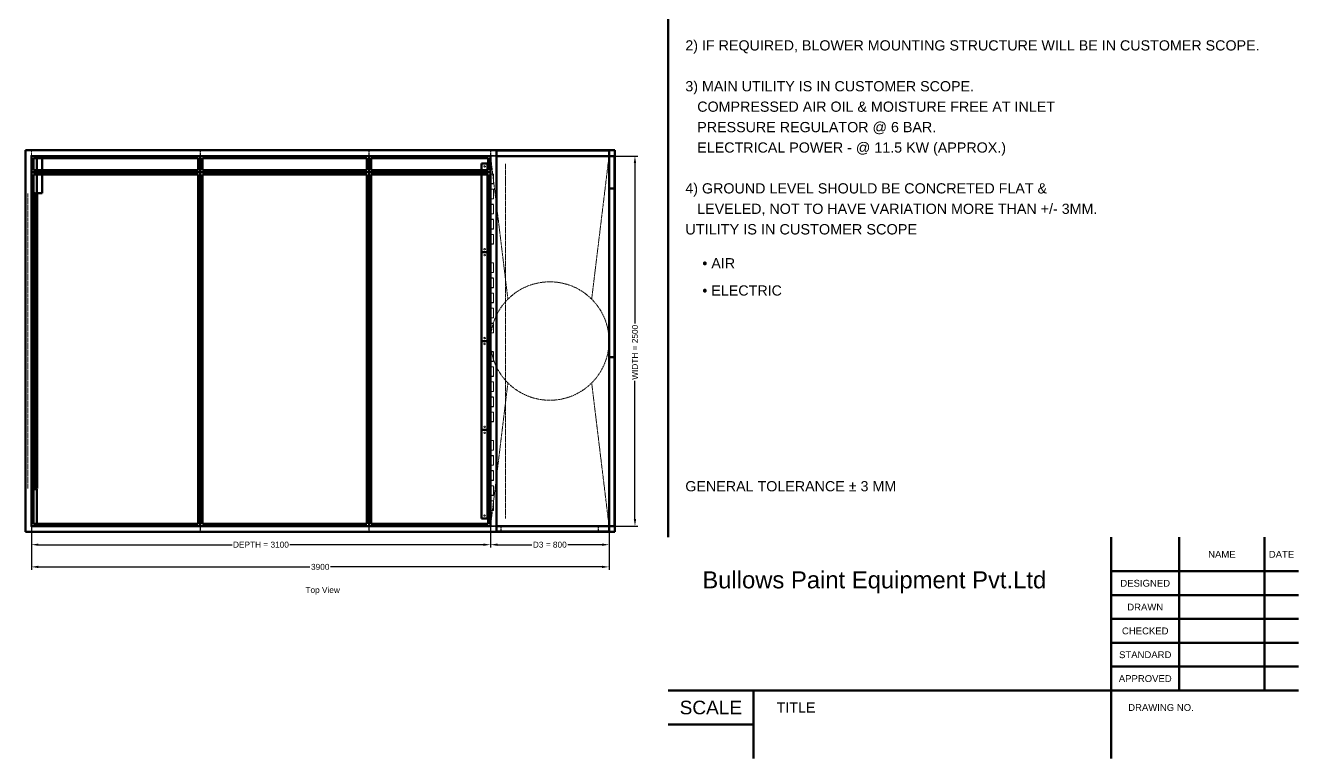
# Model space of a CAD drawing. Header units: millimetres. Extents: x 909 to 14018, y 345 to 10005.
# Drawn here: x 5424 to 14018, y 345 to 5298 of the extents above; entities that cross this region are included whole.
import ezdxf
from ezdxf.enums import TextEntityAlignment as Align

# ---------------------------------------------------------------- set-up
doc = ezdxf.new("R2010")
doc.units = ezdxf.units.MM
doc.linetypes.add('Hidden', pattern=[15, 5, -3, 5, -2])
for name, color, linetype, lineweight in [('Default', 7, 'Continuous', 50), ('Edges', 7, 'Hidden', 15), ('HiddenEdges', 2, 'Hidden', 15), ('HiddenSilhouettes', 2, 'Hidden', 15), ('HiddenWires', 7, 'Hidden', 15), ('Silhouettes', 7, 'Continuous', 50), ('Wires', 7, 'Hidden', 15)]:
    doc.layers.add(name, color=color, linetype=linetype, lineweight=lineweight)
doc.layers.add('Dimension', color=7, linetype='Continuous', lineweight=50, true_color=0x6495ed)
doc.styles.add('Default', font='arial.ttf')
doc.dimstyles.get("Standard").update_dxf_attribs({"dimtxt": 0.18, "dimasz": 0.18, "dimexe": 0.18, "dimexo": 0.0625, "dimgap": 0.09, "dimtad": 0, "dimtih": 1, "dimtoh": 1, "dimdec": 4, "dimzin": 0, "dimdsep": 46, "dimtxsty": 'Standard', "dimcen": 0.09, "dimadec": 0, "dimazin": 0, "dimtfac": 1, "dimtdec": 4, "dimtofl": 0, "dimtmove": 0, "dimatfit": 3, "dimfxl": 1, "dimtolj": 1, "dimtzin": 0, "dimarcsym": 0})

# ---------------------------------------------------------------- blocks, each defined once
blk = doc.blocks.new('Top')
at = {"layer": 'Edges'}
for points in [[(1832.8, 282.8), (1950, 1250)], [(1190, 919.8), (1267.2, 282.8)], [(1832.8, -282.8), (1950, -1250)]]:
    blk.add_lwpolyline(points, dxfattribs=at)
blk.add_polyline3d([(1190, -919.8, 0), (1267.2, -282.8, 0)], dxfattribs=at)
for start, end in [(45, 135), (135, 154.29836), (315.00001, 45), (205.70164, 224.99999), (224.99999, 315.00001)]:
    blk.add_arc((1550, 0), 400, start, end, dxfattribs=at)
at = {"layer": 'HiddenEdges'}
for points in [[(-1953, -1253, 0), (-1953, 1253, 0)], [(-1953, 1253, 0), (1153, 1253, 0)], [(-1950, 1253, 0), (1953, 1253, 0)], [(-1948.8, 1250, 0), (-1948.8, 1286.8, 0)], [(-1948.8, 1286.8, 0), (-811.2, 1286.8, 0)], [(-1948.8, 1248.8, 0), (-811.2, 1248.8, 0)], [(-1948.8, 1141.2, 0), (-1948.8, 1248.8, 0)], [(-1935, 1286.8, 0), (-1935, 1288, 0)], [(-1913.2, 1213.2, 0), (-1912, 1213.2, 0)], [(-1912, 1001.2, 0), (-1912, 1248.8, 0)], [(-825, 1286.8, 0), (-825, 1288, 0)], [(-811.2, 1250, 0), (-811.2, 1286.8, 0)], [(-811.2, 1141.2, 0), (-811.2, 1248.8, 0)], [(-808.8, 1250, 0), (-808.8, 1286.8, 0)], [(-808.8, 1286.8, 0), (328.8, 1286.8, 0)], [(-808.8, 1141.2, 0), (-808.8, 1248.8, 0)], [(-808.8, 1248.8, 0), (328.8, 1248.8, 0)], [(-795, 1286.8, 0), (-795, 1288, 0)], [(315, 1286.8, 0), (315, 1288, 0)], [(328.8, 1250, 0), (328.8, 1286.8, 0)], [(328.8, 1141.2, 0), (328.8, 1248.8, 0)], [(331.2, 1250, 0), (331.2, 1286.8, 0)], [(331.2, 1286.8, 0), (1148.8, 1286.8, 0)], [(331.2, 1141.2, 0), (331.2, 1248.8, 0)], [(331.2, 1248.8, 0), (1148.8, 1248.8, 0)], [(345, 1286.8, 0), (345, 1288, 0)], [(1135, 1286.8, 0), (1135, 1288, 0)], [(1148.8, 1250, 0), (1148.8, 1286.8, 0)], [(1148.8, 1141.2, 0), (1148.8, 1248.8, 0)], [(1150, 1250, 0), (1190, 919.8, 0)], [(1151.2, 1286.8, 0), (1948.8, 1286.8, 0)], [(1151.2, 1250, 0), (1151.2, 1286.8, 0)], [(1153, -1253, 0), (1153, 1253, 0)], [(1165, 1286.8, 0), (1165, 1288, 0)], [(1935, 1286.8, 0), (1935, 1288, 0)], [(1948.8, 1250, 0), (1948.8, 1286.8, 0)], [(1950, -1250, 0), (1950, 1250, 0)], [(1950, 1213.2, 0), (1951.2, 1213.2, 0)], [(1951.2, 1031.2, 0), (1951.2, 1248.8, 0)], [(1951.2, 1248.8, 0), (1986.8, 1248.8, 0)], [(1953, -1253, 0), (1953, 1253, 0)], [(-1948.8, 1141.2, 0), (-811.2, 1141.2, 0)], [(-1948.8, 1138.8, 0), (-811.2, 1138.8, 0)], [(-1948.8, -1248.8, 0), (-1948.8, 1138.8, 0)], [(-811.2, -1248.8, 0), (-811.2, 1138.8, 0)], [(-808.8, 1141.2, 0), (328.8, 1141.2, 0)], [(-808.8, -1248.8, 0), (-808.8, 1138.8, 0)], [(-808.8, 1138.8, 0), (328.8, 1138.8, 0)], [(328.8, -1248.8, 0), (328.8, 1138.8, 0)], [(331.2, 1141.2, 0), (1148.8, 1141.2, 0)], [(331.2, -1248.8, 0), (331.2, 1138.8, 0)], [(331.2, 1138.8, 0), (1148.8, 1138.8, 0)], [(1148.8, -1248.8, 0), (1148.8, 1138.8, 0)], [(-1913.2, 1036.8, 0), (-1912, 1036.8, 0)], [(1950, 1066.8, 0), (1951.2, 1066.8, 0)], [(-1950, 975, 0), (-1947, 975, 0)], [(-1950, 957, 0), (-1910, 957, 0)], [(-1947, -997, 0), (-1947, 997, 0)], [(-1947, 997, 0), (-1925, 997, 0)], [(-1913.2, 1020.7, 0), (-1912, 1020.7, 0)], [(-1913.2, 1020, 0), (-1912, 1020, 0)], [(-1913.2, 1019, 0), (-1912, 1019, 0)], [(-1913.2, 1018, 0), (-1912, 1018, 0)], [(-1913.2, 1017.3, 0), (-1912, 1017.3, 0)], [(-1912, 1001.2, 0), (-1876.4, 1001.2, 0)], [(1950, 993.2, 0), (1951.2, 993.2, 0)], [(1951.2, 1031.2, 0), (1986.8, 1031.2, 0)], [(1951.2, -108.8, 0), (1951.2, 1028.8, 0)], [(1951.2, 1028.8, 0), (1986.8, 1028.8, 0)], [(-1950, 538.5, 0), (-1910, 538.5, 0)], [(-1950, 458.5, 0), (-1910, 458.5, 0)], [(-1950, 40, 0), (-1910, 40, 0)], [(-1950, -40, 0), (-1910, -40, 0)], [(1950, -73.2, 0), (1951.2, -73.2, 0)], [(1950, -146.8, 0), (1951.2, -146.8, 0)], [(1951.2, -108.8, 0), (1986.8, -108.8, 0)], [(1951.2, -1248.8, 0), (1951.2, -111.2, 0)], [(1951.2, -111.2, 0), (1986.8, -111.2, 0)], [(-1950, -458.5, 0), (-1910, -458.5, 0)], [(-1950, -538.5, 0), (-1910, -538.5, 0)], [(1150, -1250, 0), (1190, -919.8, 0)], [(-1950, -957, 0), (-1910, -957, 0)], [(-1950, -975, 0), (-1947, -975, 0)], [(-1948.8, -1001.2, 0), (-1913.2, -1001.2, 0)], [(-1947, -997, 0), (-1925, -997, 0)], [(-1950, -1036.8, 0), (-1948.8, -1036.8, 0)], [(-1953, -1253, 0), (1153, -1253, 0)], [(-1950, -1213.2, 0), (-1948.8, -1213.2, 0)], [(-1950, -1229.3, 0), (-1948.8, -1229.3, 0)], [(-1950, -1230, 0), (-1948.8, -1230, 0)], [(-1950, -1231, 0), (-1948.8, -1231, 0)], [(-1950, -1232, 0), (-1948.8, -1232, 0)], [(-1950, -1232.7, 0), (-1948.8, -1232.7, 0)], [(-1950, -1253, 0), (1953, -1253, 0)], [(-1948.8, -1248.8, 0), (-811.2, -1248.8, 0)], [(-1948.8, -1286.8, 0), (-1948.8, -1250, 0)], [(-1948.8, -1286.8, 0), (-811.2, -1286.8, 0)], [(-1935, -1288, 0), (-1935, -1286.8, 0)], [(-825, -1288, 0), (-825, -1286.8, 0)], [(-811.2, -1286.8, 0), (-811.2, -1250, 0)], [(-808.8, -1248.8, 0), (328.8, -1248.8, 0)], [(-808.8, -1286.8, 0), (-808.8, -1250, 0)], [(-808.8, -1286.8, 0), (328.8, -1286.8, 0)], [(-795, -1288, 0), (-795, -1286.8, 0)], [(315, -1288, 0), (315, -1286.8, 0)], [(328.8, -1286.8, 0), (328.8, -1250, 0)], [(331.2, -1248.8, 0), (1148.8, -1248.8, 0)], [(331.2, -1286.8, 0), (331.2, -1250, 0)], [(331.2, -1286.8, 0), (1148.8, -1286.8, 0)], [(345, -1288, 0), (345, -1286.8, 0)], [(1135, -1288, 0), (1135, -1286.8, 0)], [(1148.8, -1286.8, 0), (1148.8, -1250, 0)], [(1151.2, -1286.8, 0), (1151.2, -1250, 0)], [(1151.2, -1286.8, 0), (1948.8, -1286.8, 0)], [(1165, -1288, 0), (1165, -1286.8, 0)], [(1222, -1251.6, 0), (1878, -1251.6, 0)], [(1222, -1286.4, 0), (1878, -1286.4, 0)], [(1260, -1250, 0), (1260, -1248.8, 0)], [(1840, -1250, 0), (1840, -1248.8, 0)], [(1935, -1288, 0), (1935, -1286.8, 0)], [(1948.8, -1286.8, 0), (1948.8, -1250, 0)], [(1950, -1213.2, 0), (1951.2, -1213.2, 0)], [(1951.2, -1248.8, 0), (1986.8, -1248.8, 0)]]:
    blk.add_polyline3d(points, dxfattribs=at)
blk.add_arc((1550, 0), 400, 154.29836, 205.70164, dxfattribs=at)
at = {"layer": 'HiddenSilhouettes'}
for points in [[(-1950, 1250, 0), (-1950, 1290, 0)], [(-1950, 1288, 0), (-810, 1288, 0)], [(-1950, 1250, 0), (-1950, 1288, 0)], [(-1950, 1251.2, 0), (-810, 1251.2, 0)], [(-1913.2, 1235, 0), (-1913.2, 1250, 0)], [(-1876.4, 1235, 0), (-1876.4, 1250, 0)], [(-810, 1288, 0), (330, 1288, 0)], [(-810, 1250, 0), (-810, 1288, 0)], [(-810, 1251.2, 0), (330, 1251.2, 0)], [(330, 1250, 0), (330, 1288, 0)], [(330, 1288, 0), (1150, 1288, 0)], [(330, 1251.2, 0), (1150, 1251.2, 0)], [(1119.4, 1250, 0), (1243.8, 1250, 0)], [(1150, 1250, 0), (1150, 1288, 0)], [(1150, 1288, 0), (1190, 1288, 0)], [(1150, 1251.2, 0), (1950, 1251.2, 0)], [(1150, 1250, 0), (1190, 1250, 0)], [(1150, 1128.8, 0), (1150, 1209.4, 0)], [(-1913.2, 1125, 0), (-1913.2, 1155, 0)], [(-1876.4, 1125, 0), (-1876.4, 1155, 0)], [(1090, 1125, 0), (1090, 1155, 0)], [(1130, 1125, 0), (1130, 1155, 0)], [(1130, 1125, 0), (1130, 1155, 0)], [(1131.2, 1125, 0), (1131.2, 1155, 0)], [(1135, 1187.5, 0), (1150, 1187.5, 0)], [(1135, 1186.3, 0), (1150, 1186.3, 0)], [(1135, 1122.7, 0), (1150, 1122.7, 0)], [(1135, 1121.5, 0), (1150, 1121.5, 0)], [(1150, 1128.5, 0), (1170, 1128.5, 0)], [(1150, 1127.3, 0), (1168.8, 1127.3, 0)], [(1168.8, 1063.7, 0), (1168.8, 1127.3, 0)], [(1170, 1062.5, 0), (1170, 1128.5, 0)], [(1135, 1085.5, 0), (1150, 1085.5, 0)], [(1135, 1084.3, 0), (1150, 1084.3, 0)], [(1150, 1063.7, 0), (1168.8, 1063.7, 0)], [(1150, 1062.5, 0), (1170, 1062.5, 0)], [(-1975, 498.5, 0), (-1975, 997, 0)], [(-1975, 997, 0), (-1973.8, 997, 0)], [(-1973.8, 498.5, 0), (-1973.8, 997, 0)], [(-1950, 1000, 0), (-1935, 1000, 0)], [(-1950, 997, 0), (-1925, 997, 0)], [(-1913.2, 1021, 0), (-1912, 1021, 0)], [(-1913.2, 1017, 0), (-1912, 1017, 0)], [(1135, 1020.7, 0), (1150, 1020.7, 0)], [(1135, 1019.5, 0), (1150, 1019.5, 0)], [(1135, 983.5, 0), (1150, 983.5, 0)], [(1135, 982.3, 0), (1150, 982.3, 0)], [(1150, 1026.5, 0), (1170, 1026.5, 0)], [(1150, 1025.3, 0), (1168.8, 1025.3, 0)], [(1150, 961.7, 0), (1168.8, 961.7, 0)], [(1150, 960.5, 0), (1170, 960.5, 0)], [(1168.8, 961.7, 0), (1168.8, 1025.3, 0)], [(1170, 960.5, 0), (1170, 1026.5, 0)], [(1135, 918.7, 0), (1150, 918.7, 0)], [(1135, 917.5, 0), (1150, 917.5, 0)], [(1135, 881.5, 0), (1150, 881.5, 0)], [(1135, 880.3, 0), (1150, 880.3, 0)], [(1150, 924.5, 0), (1170, 924.5, 0)], [(1150, 923.3, 0), (1168.8, 923.3, 0)], [(1150, 859.7, 0), (1168.8, 859.7, 0)], [(1168.8, 859.7, 0), (1168.8, 923.3, 0)], [(1170, 858.5, 0), (1170, 924.5, 0)], [(1135, 816.7, 0), (1150, 816.7, 0)], [(1135, 815.5, 0), (1150, 815.5, 0)], [(1135, 779.5, 0), (1150, 779.5, 0)], [(1135, 778.3, 0), (1150, 778.3, 0)], [(1150, 858.5, 0), (1170, 858.5, 0)], [(1150, 822.5, 0), (1170, 822.5, 0)], [(1150, 821.3, 0), (1168.8, 821.3, 0)], [(1168.8, 757.7, 0), (1168.8, 821.3, 0)], [(1170, 756.5, 0), (1170, 822.5, 0)], [(1135, 714.7, 0), (1150, 714.7, 0)], [(1135, 713.5, 0), (1150, 713.5, 0)], [(1150, 757.7, 0), (1168.8, 757.7, 0)], [(1150, 756.5, 0), (1170, 756.5, 0)], [(1150, 720.5, 0), (1170, 720.5, 0)], [(1150, 719.3, 0), (1168.8, 719.3, 0)], [(1168.8, 655.7, 0), (1168.8, 719.3, 0)], [(1170, 654.5, 0), (1170, 720.5, 0)], [(1135, 677.5, 0), (1150, 677.5, 0)], [(1135, 676.3, 0), (1150, 676.3, 0)], [(1135, 612.7, 0), (1150, 612.7, 0)], [(1135, 611.5, 0), (1150, 611.5, 0)], [(1150, 655.7, 0), (1168.8, 655.7, 0)], [(1150, 654.5, 0), (1170, 654.5, 0)], [(1135, 587.5, 0), (1150, 587.5, 0)], [(1135, 586.3, 0), (1150, 586.3, 0)], [(1135, 522.7, 0), (1150, 522.7, 0)], [(1135, 521.5, 0), (1150, 521.5, 0)], [(1150, 528.5, 0), (1170, 528.5, 0)], [(1150, 527.3, 0), (1168.8, 527.3, 0)], [(1168.8, 463.7, 0), (1168.8, 527.3, 0)], [(1170, 462.5, 0), (1170, 528.5, 0)], [(-1975, 0, 0), (-1975, 498.5, 0)], [(-1975, 498.5, 0), (-1973.8, 498.5, 0)], [(-1973.8, 0, 0), (-1973.8, 498.5, 0)], [(-1950, 498.5, 0), (-1925, 498.5, 0)], [(1135, 485.5, 0), (1150, 485.5, 0)], [(1135, 484.3, 0), (1150, 484.3, 0)], [(1150, 463.7, 0), (1168.8, 463.7, 0)], [(1150, 462.5, 0), (1170, 462.5, 0)], [(1135, 420.7, 0), (1150, 420.7, 0)], [(1135, 419.5, 0), (1150, 419.5, 0)], [(1135, 383.5, 0), (1150, 383.5, 0)], [(1135, 382.3, 0), (1150, 382.3, 0)], [(1150, 426.5, 0), (1170, 426.5, 0)], [(1150, 425.3, 0), (1168.8, 425.3, 0)], [(1150, 361.7, 0), (1168.8, 361.7, 0)], [(1150, 360.5, 0), (1170, 360.5, 0)], [(1168.8, 361.7, 0), (1168.8, 425.3, 0)], [(1170, 360.5, 0), (1170, 426.5, 0)], [(1135, 318.7, 0), (1150, 318.7, 0)], [(1135, 317.5, 0), (1150, 317.5, 0)], [(1135, 281.5, 0), (1150, 281.5, 0)], [(1135, 280.3, 0), (1150, 280.3, 0)], [(1150, 324.5, 0), (1170, 324.5, 0)], [(1150, 323.3, 0), (1168.8, 323.3, 0)], [(1150, 259.7, 0), (1168.8, 259.7, 0)], [(1150, 258.5, 0), (1170, 258.5, 0)], [(1168.8, 259.7, 0), (1168.8, 323.3, 0)], [(1170, 258.5, 0), (1170, 324.5, 0)], [(1135, 216.7, 0), (1150, 216.7, 0)], [(1135, 215.5, 0), (1150, 215.5, 0)], [(1135, 179.5, 0), (1150, 179.5, 0)], [(1135, 178.3, 0), (1150, 178.3, 0)], [(1150, 222.5, 0), (1170, 222.5, 0)], [(1150, 221.3, 0), (1168.8, 221.3, 0)], [(1168.8, 157.7, 0), (1168.8, 221.3, 0)], [(1170, 156.5, 0), (1170, 222.5, 0)], [(1135, 114.7, 0), (1150, 114.7, 0)], [(1135, 113.5, 0), (1150, 113.5, 0)], [(1150, 157.7, 0), (1168.8, 157.7, 0)], [(1150, 156.5, 0), (1170, 156.5, 0)], [(1150, 120.5, 0), (1170, 120.5, 0)], [(1150, 119.3, 0), (1168.8, 119.3, 0)], [(1168.8, 55.7, 0), (1168.8, 119.3, 0)], [(1170, 54.5, 0), (1170, 120.5, 0)], [(-1975, -498.5, 0), (-1975, 0, 0)], [(-1975, 0, 0), (-1973.8, 0, 0)], [(-1973.8, -498.5, 0), (-1973.8, 0, 0)], [(-1950, 0, 0), (-1925, 0, 0)], [(1135, 77.5, 0), (1150, 77.5, 0)], [(1135, 76.3, 0), (1150, 76.3, 0)], [(1135, 12.7, 0), (1150, 12.7, 0)], [(1135, 11.5, 0), (1150, 11.5, 0)], [(1150, 55.7, 0), (1168.8, 55.7, 0)], [(1150, 54.5, 0), (1170, 54.5, 0)], [(1135, -12.5, 0), (1150, -12.5, 0)], [(1135, -13.7, 0), (1150, -13.7, 0)], [(1135, -77.3, 0), (1150, -77.3, 0)], [(1135, -78.5, 0), (1150, -78.5, 0)], [(1150, -71.5, 0), (1170, -71.5, 0)], [(1150, -72.7, 0), (1168.8, -72.7, 0)], [(1168.8, -136.3, 0), (1168.8, -72.7, 0)], [(1170, -137.5, 0), (1170, -71.5, 0)], [(1135, -114.5, 0), (1150, -114.5, 0)], [(1135, -115.7, 0), (1150, -115.7, 0)], [(1150, -136.3, 0), (1168.8, -136.3, 0)], [(1150, -137.5, 0), (1170, -137.5, 0)], [(1135, -179.3, 0), (1150, -179.3, 0)], [(1135, -180.5, 0), (1150, -180.5, 0)], [(1135, -216.5, 0), (1150, -216.5, 0)], [(1135, -217.7, 0), (1150, -217.7, 0)], [(1150, -173.5, 0), (1170, -173.5, 0)], [(1150, -174.7, 0), (1168.8, -174.7, 0)], [(1150, -238.3, 0), (1168.8, -238.3, 0)], [(1150, -239.5, 0), (1170, -239.5, 0)], [(1168.8, -238.3, 0), (1168.8, -174.7, 0)], [(1170, -239.5, 0), (1170, -173.5, 0)], [(1135, -281.3, 0), (1150, -281.3, 0)], [(1135, -282.5, 0), (1150, -282.5, 0)], [(1135, -318.5, 0), (1150, -318.5, 0)], [(1135, -319.7, 0), (1150, -319.7, 0)], [(1150, -275.5, 0), (1170, -275.5, 0)], [(1150, -276.7, 0), (1168.8, -276.7, 0)], [(1150, -340.3, 0), (1168.8, -340.3, 0)], [(1150, -341.5, 0), (1170, -341.5, 0)], [(1168.8, -340.3, 0), (1168.8, -276.7, 0)], [(1170, -341.5, 0), (1170, -275.5, 0)], [(1135, -383.3, 0), (1150, -383.3, 0)], [(1135, -384.5, 0), (1150, -384.5, 0)], [(1135, -420.5, 0), (1150, -420.5, 0)], [(1135, -421.7, 0), (1150, -421.7, 0)], [(1150, -377.5, 0), (1170, -377.5, 0)], [(1150, -378.7, 0), (1168.8, -378.7, 0)], [(1168.8, -442.3, 0), (1168.8, -378.7, 0)], [(1170, -443.5, 0), (1170, -377.5, 0)], [(-1975, -997, 0), (-1975, -498.5, 0)], [(-1975, -498.5, 0), (-1973.8, -498.5, 0)], [(-1973.8, -997, 0), (-1973.8, -498.5, 0)], [(-1950, -498.5, 0), (-1925, -498.5, 0)], [(1135, -485.3, 0), (1150, -485.3, 0)], [(1135, -486.5, 0), (1150, -486.5, 0)], [(1150, -442.3, 0), (1168.8, -442.3, 0)], [(1150, -443.5, 0), (1170, -443.5, 0)], [(1150, -479.5, 0), (1170, -479.5, 0)], [(1150, -480.7, 0), (1168.8, -480.7, 0)], [(1168.8, -544.3, 0), (1168.8, -480.7, 0)], [(1170, -545.5, 0), (1170, -479.5, 0)], [(1135, -522.5, 0), (1150, -522.5, 0)], [(1135, -523.7, 0), (1150, -523.7, 0)], [(1135, -587.3, 0), (1150, -587.3, 0)], [(1135, -588.5, 0), (1150, -588.5, 0)], [(1150, -544.3, 0), (1168.8, -544.3, 0)], [(1150, -545.5, 0), (1170, -545.5, 0)], [(1135, -612.5, 0), (1150, -612.5, 0)], [(1135, -613.7, 0), (1150, -613.7, 0)], [(1135, -677.3, 0), (1150, -677.3, 0)], [(1135, -678.5, 0), (1150, -678.5, 0)], [(1150, -671.5, 0), (1170, -671.5, 0)], [(1150, -672.7, 0), (1168.8, -672.7, 0)], [(1168.8, -736.3, 0), (1168.8, -672.7, 0)], [(1170, -737.5, 0), (1170, -671.5, 0)], [(1135, -714.5, 0), (1150, -714.5, 0)], [(1135, -715.7, 0), (1150, -715.7, 0)], [(1150, -736.3, 0), (1168.8, -736.3, 0)], [(1150, -737.5, 0), (1170, -737.5, 0)], [(1150, -773.5, 0), (1170, -773.5, 0)], [(1170, -839.5, 0), (1170, -773.5, 0)], [(1135, -779.3, 0), (1150, -779.3, 0)], [(1135, -780.5, 0), (1150, -780.5, 0)], [(1135, -816.5, 0), (1150, -816.5, 0)], [(1135, -817.7, 0), (1150, -817.7, 0)], [(1150, -774.7, 0), (1168.8, -774.7, 0)], [(1150, -838.3, 0), (1168.8, -838.3, 0)], [(1150, -839.5, 0), (1170, -839.5, 0)], [(1168.8, -838.3, 0), (1168.8, -774.7, 0)], [(1135, -881.3, 0), (1150, -881.3, 0)], [(1135, -882.5, 0), (1150, -882.5, 0)], [(1135, -918.5, 0), (1150, -918.5, 0)], [(1135, -919.7, 0), (1150, -919.7, 0)], [(1150, -875.5, 0), (1170, -875.5, 0)], [(1150, -876.7, 0), (1168.8, -876.7, 0)], [(1150, -940.3, 0), (1168.8, -940.3, 0)], [(1150, -941.5, 0), (1170, -941.5, 0)], [(1168.8, -940.3, 0), (1168.8, -876.7, 0)], [(1170, -941.5, 0), (1170, -875.5, 0)], [(-1975, -997, 0), (-1973.8, -997, 0)], [(-1950, -997, 0), (-1925, -997, 0)], [(-1950, -1000, 0), (-1935, -1000, 0)], [(1135, -983.3, 0), (1150, -983.3, 0)], [(1135, -984.5, 0), (1150, -984.5, 0)], [(1135, -1020.5, 0), (1150, -1020.5, 0)], [(1135, -1021.7, 0), (1150, -1021.7, 0)], [(1150, -977.5, 0), (1170, -977.5, 0)], [(1150, -978.7, 0), (1168.8, -978.7, 0)], [(1168.8, -1042.3, 0), (1168.8, -978.7, 0)], [(1170, -1043.5, 0), (1170, -977.5, 0)], [(1135, -1085.3, 0), (1150, -1085.3, 0)], [(1135, -1086.5, 0), (1150, -1086.5, 0)], [(1150, -1042.3, 0), (1168.8, -1042.3, 0)], [(1150, -1043.5, 0), (1170, -1043.5, 0)], [(1150, -1079.5, 0), (1170, -1079.5, 0)], [(1150, -1080.7, 0), (1168.8, -1080.7, 0)], [(1168.8, -1144.3, 0), (1168.8, -1080.7, 0)], [(1170, -1145.5, 0), (1170, -1079.5, 0)], [(1135, -1122.5, 0), (1150, -1122.5, 0)], [(1135, -1123.7, 0), (1150, -1123.7, 0)], [(1135, -1187.3, 0), (1150, -1187.3, 0)], [(1135, -1188.5, 0), (1150, -1188.5, 0)], [(1150, -1144.3, 0), (1168.8, -1144.3, 0)], [(1150, -1145.5, 0), (1170, -1145.5, 0)], [(-1950, -1229, 0), (-1948.8, -1229, 0)], [(-1950, -1233, 0), (-1948.8, -1233, 0)], [(-1950, -1248.8, 0), (-810, -1248.8, 0)], [(-1950, -1288, 0), (-1950, -1250, 0)], [(-1950, -1290, 0), (-1950, -1250, 0)], [(-1950, -1288, 0), (-810, -1288, 0)], [(-1913.2, -1250, 0), (-1913.2, -1235, 0)], [(-995, -1250, 0), (995, -1250, 0)], [(-810, -1248.8, 0), (330, -1248.8, 0)], [(-810, -1288, 0), (-810, -1250, 0)], [(-810, -1288, 0), (330, -1288, 0)], [(330, -1248.8, 0), (1150, -1248.8, 0)], [(330, -1288, 0), (330, -1250, 0)], [(330, -1288, 0), (1150, -1288, 0)], [(1119.4, -1250, 0), (1243.8, -1250, 0)], [(1150, -1248.8, 0), (1950, -1248.8, 0)], [(1150, -1288, 0), (1150, -1250, 0)], [(1150, -1250, 0), (1190, -1250, 0)], [(1150, -1288, 0), (1190, -1288, 0)], [(1220.4, -1288, 0), (1220.4, -1250, 0)], [(1222, -1288, 0), (1222, -1250, 0)], [(1223.6, -1251.6, 0), (1223.6, -1250, 0)], [(1237.5, -1250, 0), (1237.5, -1247, 0)], [(1237.5, -1247, 0), (1287.5, -1247, 0)], [(1258.4, -1251.6, 0), (1258.4, -1250, 0)], [(1260, -1251.6, 0), (1260, -1250, 0)], [(1287.5, -1250, 0), (1287.5, -1247, 0)], [(1287.5, -1247, 0), (1817.5, -1247, 0)], [(1817.5, -1250, 0), (1817.5, -1247, 0)], [(1817.5, -1247, 0), (1867.5, -1247, 0)], [(1840, -1251.6, 0), (1840, -1250, 0)], [(1841.6, -1251.6, 0), (1841.6, -1250, 0)], [(1867.5, -1250, 0), (1867.5, -1247, 0)], [(1876.4, -1288, 0), (1876.4, -1250, 0)], [(1878, -1288, 0), (1878, -1250, 0)], [(1950, -1250, 0), (1950, -1248.8, 0)], [(1119.4, -1290, 0), (1190, -1290, 0)]]:
    blk.add_polyline3d(points, dxfattribs=at)
at = {"layer": 'HiddenWires'}
for points in [[(1250, 600, 0), (1250, 1200, 0)], [(1250, 0, 0), (1250, 600, 0)], [(1250, -600, 0), (1250, 0, 0)], [(1250, -1200, 0), (1250, -600, 0)]]:
    blk.add_polyline3d(points, dxfattribs=at)
at = {"layer": 'Silhouettes'}
for points in [[(-1990, -1290, 0), (-1990, 1290, 0)], [(-1990, 1290, 0), (1190, 1290, 0)], [(1119.4, 1290, 0), (1990, 1290, 0)], [(1190, -1290, 0), (1190, 1290, 0)], [(1990, -1290, 0), (1990, 1290, 0)], [(-1950, 1140, 0), (-1950, 1250, 0)], [(-1950, 1250, 0), (-810, 1250, 0)], [(-1950, 1128.8, 0), (-1950, 1250, 0)], [(-1935, 1155, 0), (-1935, 1235, 0)], [(-1935, 1235, 0), (-825, 1235, 0)], [(-1913.2, 1155, 0), (-1913.2, 1235, 0)], [(-1876.4, 1155, 0), (-1876.4, 1235, 0)], [(-995, 1250, 0), (995, 1250, 0)], [(-825, 1155, 0), (-825, 1235, 0)], [(-810, 1140, 0), (-810, 1250, 0)], [(-810, 1250, 0), (330, 1250, 0)], [(-795, 1235, 0), (315, 1235, 0)], [(-795, 1155, 0), (-795, 1235, 0)], [(315, 1155, 0), (315, 1235, 0)], [(330, 1140, 0), (330, 1250, 0)], [(330, 1250, 0), (1150, 1250, 0)], [(345, 1155, 0), (345, 1235, 0)], [(345, 1235, 0), (1135, 1235, 0)], [(1135, 1155, 0), (1135, 1235, 0)], [(1150, 1140, 0), (1150, 1250, 0)], [(1190, 1288, 0), (1950, 1288, 0)], [(1190, 1250, 0), (1950, 1250, 0)], [(1950, 1250, 0), (1950, 1288, 0)], [(1950, 0, 0), (1950, 1250, 0)], [(1950, 1250, 0), (1986.8, 1250, 0)], [(1950, 1030, 0), (1950, 1250, 0)], [(1986.8, 1030, 0), (1986.8, 1250, 0)], [(-1950, -1250, 0), (-1950, 1140, 0)], [(-1950, 1140, 0), (-810, 1140, 0)], [(-1935, 1155, 0), (-825, 1155, 0)], [(-1935, -1235, 0), (-1935, 1125, 0)], [(-1935, 1125, 0), (-825, 1125, 0)], [(-1913.2, 1000, 0), (-1913.2, 1125, 0)], [(-1876.4, 1000, 0), (-1876.4, 1125, 0)], [(-825, -1235, 0), (-825, 1125, 0)], [(-810, -1250, 0), (-810, 1140, 0)], [(-810, 1140, 0), (330, 1140, 0)], [(-795, 1155, 0), (315, 1155, 0)], [(-795, 1125, 0), (315, 1125, 0)], [(-795, -1235, 0), (-795, 1125, 0)], [(315, -1235, 0), (315, 1125, 0)], [(330, -1250, 0), (330, 1140, 0)], [(330, 1140, 0), (1150, 1140, 0)], [(345, 1155, 0), (1135, 1155, 0)], [(345, -1235, 0), (345, 1125, 0)], [(345, 1125, 0), (1135, 1125, 0)], [(1090, 1155, 0), (1090, 1200, 0)], [(1090, 1200, 0), (1130, 1200, 0)], [(1090, 600, 0), (1090, 1125, 0)], [(1130, 1155, 0), (1130, 1200, 0)], [(1130, 1155, 0), (1130, 1187.5, 0)], [(1130, 1187.5, 0), (1135, 1187.5, 0)], [(1130, 1121.5, 0), (1130, 1125, 0)], [(1130, 600, 0), (1130, 1125, 0)], [(1130, 1121.5, 0), (1135, 1121.5, 0)], [(1131.2, 1155, 0), (1131.2, 1186.3, 0)], [(1131.2, 1186.3, 0), (1135, 1186.3, 0)], [(1131.2, 1122.7, 0), (1131.2, 1125, 0)], [(1131.2, 1122.7, 0), (1135, 1122.7, 0)], [(1135, -1235, 0), (1135, 1125, 0)], [(1150, -1250, 0), (1150, 1140, 0)], [(1130, 1019.5, 0), (1130, 1085.5, 0)], [(1130, 1085.5, 0), (1135, 1085.5, 0)], [(1131.2, 1020.7, 0), (1131.2, 1084.3, 0)], [(1131.2, 1084.3, 0), (1135, 1084.3, 0)], [(-1935, 1000, 0), (-1925, 1000, 0)], [(-1925, -1000, 0), (-1925, 1000, 0)], [(-1925, 997, 0), (-1910, 997, 0)], [(-1913.2, 1000, 0), (-1876.4, 1000, 0)], [(-1910, 498.5, 0), (-1910, 997, 0)], [(1130, 1019.5, 0), (1135, 1019.5, 0)], [(1130, 917.5, 0), (1130, 983.5, 0)], [(1130, 983.5, 0), (1135, 983.5, 0)], [(1131.2, 1020.7, 0), (1135, 1020.7, 0)], [(1131.2, 918.7, 0), (1131.2, 982.3, 0)], [(1131.2, 982.3, 0), (1135, 982.3, 0)], [(1950, 967.5, 0), (1950, 1030, 0)], [(1950, 1030, 0), (1986.8, 1030, 0)], [(1986.8, -110, 0), (1986.8, 1030, 0)], [(1130, 917.5, 0), (1135, 917.5, 0)], [(1130, 815.5, 0), (1130, 881.5, 0)], [(1130, 881.5, 0), (1135, 881.5, 0)], [(1131.2, 918.7, 0), (1135, 918.7, 0)], [(1131.2, 816.7, 0), (1131.2, 880.3, 0)], [(1131.2, 880.3, 0), (1135, 880.3, 0)], [(1130, 815.5, 0), (1135, 815.5, 0)], [(1130, 713.5, 0), (1130, 779.5, 0)], [(1130, 779.5, 0), (1135, 779.5, 0)], [(1131.2, 816.7, 0), (1135, 816.7, 0)], [(1131.2, 714.7, 0), (1131.2, 778.3, 0)], [(1131.2, 778.3, 0), (1135, 778.3, 0)], [(1130, 713.5, 0), (1135, 713.5, 0)], [(1131.2, 714.7, 0), (1135, 714.7, 0)], [(1130, 611.5, 0), (1130, 677.5, 0)], [(1130, 677.5, 0), (1135, 677.5, 0)], [(1130, 611.5, 0), (1135, 611.5, 0)], [(1131.2, 612.7, 0), (1131.2, 676.3, 0)], [(1131.2, 676.3, 0), (1135, 676.3, 0)], [(1131.2, 612.7, 0), (1135, 612.7, 0)], [(1090, 0, 0), (1090, 600, 0)], [(1090, 600, 0), (1130, 600, 0)], [(1130, 0, 0), (1130, 600, 0)], [(1130, 521.5, 0), (1130, 587.5, 0)], [(1130, 587.5, 0), (1135, 587.5, 0)], [(1130, 521.5, 0), (1135, 521.5, 0)], [(1131.2, 522.7, 0), (1131.2, 586.3, 0)], [(1131.2, 586.3, 0), (1135, 586.3, 0)], [(1131.2, 522.7, 0), (1135, 522.7, 0)], [(-1925, 498.5, 0), (-1910, 498.5, 0)], [(-1910, 0, 0), (-1910, 498.5, 0)], [(1130, 419.5, 0), (1130, 485.5, 0)], [(1130, 485.5, 0), (1135, 485.5, 0)], [(1131.2, 420.7, 0), (1131.2, 484.3, 0)], [(1131.2, 484.3, 0), (1135, 484.3, 0)], [(1130, 419.5, 0), (1135, 419.5, 0)], [(1130, 317.5, 0), (1130, 383.5, 0)], [(1130, 383.5, 0), (1135, 383.5, 0)], [(1131.2, 420.7, 0), (1135, 420.7, 0)], [(1131.2, 318.7, 0), (1131.2, 382.3, 0)], [(1131.2, 382.3, 0), (1135, 382.3, 0)], [(1130, 317.5, 0), (1135, 317.5, 0)], [(1130, 215.5, 0), (1130, 281.5, 0)], [(1130, 281.5, 0), (1135, 281.5, 0)], [(1131.2, 318.7, 0), (1135, 318.7, 0)], [(1131.2, 216.7, 0), (1131.2, 280.3, 0)], [(1131.2, 280.3, 0), (1135, 280.3, 0)], [(1130, 215.5, 0), (1135, 215.5, 0)], [(1130, 113.5, 0), (1130, 179.5, 0)], [(1130, 179.5, 0), (1135, 179.5, 0)], [(1131.2, 216.7, 0), (1135, 216.7, 0)], [(1131.2, 114.7, 0), (1131.2, 178.3, 0)], [(1131.2, 178.3, 0), (1135, 178.3, 0)], [(1130, 113.5, 0), (1135, 113.5, 0)], [(1131.2, 114.7, 0), (1135, 114.7, 0)], [(-1925, 0, 0), (-1910, 0, 0)], [(-1910, -498.5, 0), (-1910, 0, 0)], [(1090, -600, 0), (1090, 0, 0)], [(1090, 0, 0), (1130, 0, 0)], [(1130, 11.5, 0), (1130, 77.5, 0)], [(1130, 77.5, 0), (1135, 77.5, 0)], [(1130, 11.5, 0), (1135, 11.5, 0)], [(1130, -600, 0), (1130, 0, 0)], [(1131.2, 12.7, 0), (1131.2, 76.3, 0)], [(1131.2, 76.3, 0), (1135, 76.3, 0)], [(1131.2, 12.7, 0), (1135, 12.7, 0)], [(1950, -1248.8, 0), (1950, 0, 0)], [(1130, -78.5, 0), (1130, -12.5, 0)], [(1130, -12.5, 0), (1135, -12.5, 0)], [(1130, -78.5, 0), (1135, -78.5, 0)], [(1131.2, -77.3, 0), (1131.2, -13.7, 0)], [(1131.2, -13.7, 0), (1135, -13.7, 0)], [(1131.2, -77.3, 0), (1135, -77.3, 0)], [(1130, -180.5, 0), (1130, -114.5, 0)], [(1130, -114.5, 0), (1135, -114.5, 0)], [(1131.2, -179.3, 0), (1131.2, -115.7, 0)], [(1131.2, -115.7, 0), (1135, -115.7, 0)], [(1950, -110, 0), (1986.8, -110, 0)], [(1986.8, -1250, 0), (1986.8, -110, 0)], [(1130, -180.5, 0), (1135, -180.5, 0)], [(1130, -282.5, 0), (1130, -216.5, 0)], [(1130, -216.5, 0), (1135, -216.5, 0)], [(1131.2, -179.3, 0), (1135, -179.3, 0)], [(1131.2, -281.3, 0), (1131.2, -217.7, 0)], [(1131.2, -217.7, 0), (1135, -217.7, 0)], [(1130, -282.5, 0), (1135, -282.5, 0)], [(1130, -384.5, 0), (1130, -318.5, 0)], [(1130, -318.5, 0), (1135, -318.5, 0)], [(1131.2, -281.3, 0), (1135, -281.3, 0)], [(1131.2, -383.3, 0), (1131.2, -319.7, 0)], [(1131.2, -319.7, 0), (1135, -319.7, 0)], [(1130, -384.5, 0), (1135, -384.5, 0)], [(1130, -486.5, 0), (1130, -420.5, 0)], [(1130, -420.5, 0), (1135, -420.5, 0)], [(1131.2, -383.3, 0), (1135, -383.3, 0)], [(1131.2, -485.3, 0), (1131.2, -421.7, 0)], [(1131.2, -421.7, 0), (1135, -421.7, 0)], [(-1925, -498.5, 0), (-1910, -498.5, 0)], [(-1910, -997, 0), (-1910, -498.5, 0)], [(1130, -486.5, 0), (1135, -486.5, 0)], [(1131.2, -485.3, 0), (1135, -485.3, 0)], [(1090, -1200, 0), (1090, -600, 0)], [(1090, -600, 0), (1130, -600, 0)], [(1130, -588.5, 0), (1130, -522.5, 0)], [(1130, -522.5, 0), (1135, -522.5, 0)], [(1130, -588.5, 0), (1135, -588.5, 0)], [(1130, -1200, 0), (1130, -600, 0)], [(1131.2, -587.3, 0), (1131.2, -523.7, 0)], [(1131.2, -523.7, 0), (1135, -523.7, 0)], [(1131.2, -587.3, 0), (1135, -587.3, 0)], [(1130, -678.5, 0), (1130, -612.5, 0)], [(1130, -612.5, 0), (1135, -612.5, 0)], [(1130, -678.5, 0), (1135, -678.5, 0)], [(1131.2, -677.3, 0), (1131.2, -613.7, 0)], [(1131.2, -613.7, 0), (1135, -613.7, 0)], [(1131.2, -677.3, 0), (1135, -677.3, 0)], [(1130, -780.5, 0), (1130, -714.5, 0)], [(1130, -714.5, 0), (1135, -714.5, 0)], [(1131.2, -779.3, 0), (1131.2, -715.7, 0)], [(1131.2, -715.7, 0), (1135, -715.7, 0)], [(1130, -780.5, 0), (1135, -780.5, 0)], [(1130, -882.5, 0), (1130, -816.5, 0)], [(1130, -816.5, 0), (1135, -816.5, 0)], [(1131.2, -779.3, 0), (1135, -779.3, 0)], [(1131.2, -881.3, 0), (1131.2, -817.7, 0)], [(1131.2, -817.7, 0), (1135, -817.7, 0)], [(1130, -882.5, 0), (1135, -882.5, 0)], [(1130, -984.5, 0), (1130, -918.5, 0)], [(1130, -918.5, 0), (1135, -918.5, 0)], [(1131.2, -881.3, 0), (1135, -881.3, 0)], [(1131.2, -983.3, 0), (1131.2, -919.7, 0)], [(1131.2, -919.7, 0), (1135, -919.7, 0)], [(-1935, -1000, 0), (-1913.2, -1000, 0)], [(-1925, -997, 0), (-1910, -997, 0)], [(-1913.2, -1235, 0), (-1913.2, -1000, 0)], [(1130, -984.5, 0), (1135, -984.5, 0)], [(1130, -1086.5, 0), (1130, -1020.5, 0)], [(1130, -1020.5, 0), (1135, -1020.5, 0)], [(1131.2, -983.3, 0), (1135, -983.3, 0)], [(1131.2, -1085.3, 0), (1131.2, -1021.7, 0)], [(1131.2, -1021.7, 0), (1135, -1021.7, 0)], [(1950, -1250, 0), (1950, -967.5, 0)], [(1130, -1086.5, 0), (1135, -1086.5, 0)], [(1131.2, -1085.3, 0), (1135, -1085.3, 0)], [(1090, -1200, 0), (1130, -1200, 0)], [(1130, -1188.5, 0), (1130, -1122.5, 0)], [(1130, -1122.5, 0), (1135, -1122.5, 0)], [(1130, -1188.5, 0), (1135, -1188.5, 0)], [(1131.2, -1187.3, 0), (1131.2, -1123.7, 0)], [(1131.2, -1123.7, 0), (1135, -1123.7, 0)], [(1131.2, -1187.3, 0), (1135, -1187.3, 0)], [(-1950, -1250, 0), (-810, -1250, 0)], [(-1935, -1235, 0), (-825, -1235, 0)], [(-810, -1250, 0), (330, -1250, 0)], [(-795, -1235, 0), (315, -1235, 0)], [(330, -1250, 0), (1150, -1250, 0)], [(345, -1235, 0), (1135, -1235, 0)], [(1190, -1250, 0), (1950, -1250, 0)], [(1190, -1288, 0), (1950, -1288, 0)], [(1950, -1288, 0), (1950, -1250, 0)], [(1950, -1250, 0), (1986.8, -1250, 0)], [(-1990, -1290, 0), (1190, -1290, 0)], [(1190, -1290, 0), (1990, -1290, 0)]]:
    blk.add_polyline3d(points, dxfattribs=at)
for points in [[(-1950, 1290, 0)], [(1950, 1251.2, 0)], [(1130, 1048.1, 0)], [(1130, 483.8, 0)], [(1130, -1128.8, 0)], [(-810, -1248.8, 0)]]:
    blk.add_polyline3d(points, close=True, dxfattribs=at)
at = {"layer": 'Wires'}
for centre in [(1110, 1180), (1110, 620), (1110, 580), (1110, 20), (1110, -20), (1110, -580), (1110, -620), (1110, -1180)]:
    blk.add_circle(centre, 5, dxfattribs=at)
blk = doc.blocks.new('*D5')
at = {"layer": 'Defpoints', "color": 0}
for p in [(5463.5, 3166), (9363.5, 3166), (9363.5, 1640)]:
    blk.add_point(p, dxfattribs=at)
at = {"layer": 'Dimension', "color": 0, "lineweight": -2}
for p, q in [((5463.5, 3156), (5463.5, 1620)), ((9363.5, 3156), (9363.5, 1620)), ((5511.5, 1640), (7343.9, 1640)), ((9315.5, 1640), (7483.1, 1640))]:
    blk.add_line(p, q, dxfattribs=at)
at = {"layer": 'Dimension', "color": 0}
for points in [[(5511.5, 1648), (5511.5, 1632), (5463.5, 1640)], [(9315.5, 1632), (9315.5, 1648), (9363.5, 1640)]]:
    blk.add_solid(points, dxfattribs=at)
at = {"layer": 'Dimension', "color": 0, "insert": (7413.5, 1640), "char_height": 40, "attachment_point": 5, "style": 'Default'}
blk.add_mtext('\\A1;3900', dxfattribs=at)
blk = doc.blocks.new('*D6')
at = {"layer": 'Defpoints', "color": 0}
for p in [(5463.5, 3166), (8563.5, 3166), (8563.5, 1790)]:
    blk.add_point(p, dxfattribs=at)
at = {"layer": 'Dimension', "color": 0, "lineweight": -2}
for p, q in [((5463.5, 3156), (5463.5, 1770)), ((8563.5, 3156), (8563.5, 1770)), ((5511.5, 1790), (6818.3, 1790)), ((8515.5, 1790), (7208.7, 1790))]:
    blk.add_line(p, q, dxfattribs=at)
at = {"layer": 'Dimension', "color": 0}
for points in [[(5511.5, 1798), (5511.5, 1782), (5463.5, 1790)], [(8515.5, 1782), (8515.5, 1798), (8563.5, 1790)]]:
    blk.add_solid(points, dxfattribs=at)
at = {"layer": 'Dimension', "color": 0, "insert": (7013.5, 1790), "char_height": 40, "attachment_point": 5, "style": 'Default'}
blk.add_mtext('\\A1;DEPTH = 3100', dxfattribs=at)
blk = doc.blocks.new('*D7')
at = {"layer": 'Defpoints', "color": 0}
for p in [(8563.5, 3166), (9363.5, 3166), (9363.5, 1790)]:
    blk.add_point(p, dxfattribs=at)
at = {"layer": 'Dimension', "color": 0, "lineweight": -2}
for p, q in [((8563.5, 3156), (8563.5, 1770)), ((9363.5, 3156), (9363.5, 1770)), ((8611.5, 1790), (8842.8, 1790)), ((9315.5, 1790), (9084.2, 1790))]:
    blk.add_line(p, q, dxfattribs=at)
at = {"layer": 'Dimension', "color": 0}
for points in [[(8611.5, 1798), (8611.5, 1782), (8563.5, 1790)], [(9315.5, 1782), (9315.5, 1798), (9363.5, 1790)]]:
    blk.add_solid(points, dxfattribs=at)
at = {"layer": 'Dimension', "color": 0, "insert": (8963.5, 1790), "char_height": 40, "attachment_point": 5, "style": 'Default'}
blk.add_mtext('\\A1;D3 = 800', dxfattribs=at)
blk = doc.blocks.new('*D8')
at = {"layer": 'Defpoints', "color": 0}
for p in [(9363.5, 4416), (9538.5, 4416), (9363.5, 1916)]:
    blk.add_point(p, dxfattribs=at)
at = {"layer": 'Dimension', "color": 0, "lineweight": -2}
for p, q in [((9373.5, 4416), (9558.5, 4416)), ((9538.5, 4368), (9538.5, 3283.9)), ((9538.5, 1964), (9538.5, 2896.1)), ((9373.5, 1916), (9558.5, 1916))]:
    blk.add_line(p, q, dxfattribs=at)
at = {"layer": 'Dimension', "color": 0}
for points in [[(9546.5, 4368), (9530.5, 4368), (9538.5, 4416)], [(9530.5, 1964), (9546.5, 1964), (9538.5, 1916)]]:
    blk.add_solid(points, dxfattribs=at)
at = {"layer": 'Dimension', "color": 0, "insert": (9538.5, 3090), "char_height": 40, "attachment_point": 5, "rotation": 90, "style": 'Default'}
blk.add_mtext('\\A1;WIDTH = 2500', dxfattribs=at)

msp = doc.modelspace()

# ---------------------------------------------------------------- linework, layer by layer
at = {"layer": 'Default'}
for p, q in [((9763.5, 10005), (9763.5, 1840)), ((12753.5, 1840), (12753.5, 345)), ((13213.5, 805), (13213.5, 1840)), ((13788.5, 805), (13788.5, 1840)), ((12753.5, 1610), (14018.5, 1610)), ((12753.5, 1449), (14018.5, 1449)), ((12753.5, 1288), (14018.5, 1288)), ((12753.5, 1127), (14018.5, 1127)), ((12753.5, 966), (14018.5, 966)), ((9763.5, 805), (14018.5, 805)), ((10338.5, 805), (10338.5, 345)), ((9763.5, 575), (10338.5, 575))]:
    msp.add_line(p, q, dxfattribs=at)

# ---------------------------------------------------------------- block references
msp.add_blockref('Top', (7413.5, 3166), dxfattribs=at)

# ---------------------------------------------------------------- texts
at = {"layer": 'Default', "style": 'Default'}
for s, height, p in [('2) IF REQUIRED, BLOWER MOUNTING STRUCTURE WILL BE IN CUSTOMER SCOPE.', 69, (9878.5, 5198)), ('3) MAIN UTILITY IS IN CUSTOMER SCOPE.', 69, (9878.5, 4922)), ('   COMPRESSED AIR OIL & MOISTURE FREE AT INLET', 69, (9878.5, 4784)), ('   PRESSURE REGULATOR @ 6 BAR.', 69, (9878.5, 4646)), ('   ELECTRICAL POWER - @ 11.5 KW (APPROX.)', 69, (9878.5, 4508)), ('4) GROUND LEVEL SHOULD BE CONCRETED FLAT &', 69, (9878.5, 4232)), ('   LEVELED, NOT TO HAVE VARIATION MORE THAN +/- 3MM.', 69, (9878.5, 4094)), ('UTILITY IS IN CUSTOMER SCOPE', 70, (9878.5, 3956)), ('• AIR', 69, (9993.5, 3726)), ('• ELECTRIC', 69, (9993.5, 3542)), ('Bullows Paint Equipment Pvt.Ltd', 115, (9993.5, 1610))]:
    msp.add_text(s, height=height, dxfattribs=at).set_placement(p, align=Align.TOP_LEFT)
for s, height, p in [('GENERAL TOLERANCE ± 3 MM', 69, (9878.5, 2185)), ('DRAWING NO.', 46, (12868.5, 690))]:
    msp.add_text(s, height=height, dxfattribs=at).set_placement(p, align=Align.MIDDLE_LEFT)
for s, height, p in [('NAME', 46, (13501, 1725)), ('DATE', 46, (13903.5, 1725)), ('DESIGNED', 46, (12983.5, 1529.5)), ('DRAWN', 46, (12983.5, 1368.5)), ('CHECKED', 46, (12983.5, 1207.5)), ('STANDARD', 46, (12983.5, 1046.5)), ('APPROVED', 46, (12983.5, 885.5)), ('SCALE', 92, (10051, 690)), ('TITLE', 69, (10626, 690))]:
    msp.add_text(s, height=height, dxfattribs=at).set_placement(p, align=Align.MIDDLE_CENTER)
at = {"layer": 'Dimension', "style": 'Default'}
msp.add_text('Top View', height=40, dxfattribs=at).set_placement((7313.5, 1464))

# ---------------------------------------------------------------- dimensions: what is measured, and where the dimension line sits
at = {"layer": 'Dimension'}
dim = msp.add_linear_dim(base=(9538.5, 4416), p1=(9363.5, 1916), p2=(9363.5, 4416), angle=90, text='WIDTH = <>', dimstyle='Standard', override={"dimscale": 1, "dimtxt": 40, "dimasz": 48, "dimexe": 20, "dimexo": 10, "dimgap": 10, "dimtad": 0, "dimjust": 0, "dimtih": 0, "dimtoh": 0, "dimdec": 3, "dimlfac": 1, "dimzin": 8, "dimlunit": 2, "dimpost": '', "dimtxsty": 'Default', "dimsah": 0, "dimse1": 0, "dimse2": 0, "dimclrt": 0, "dimtol": 0, "dimlim": 0, "dimtp": 0, "dimtm": 0, "dimtfac": 1, "dimtdec": 3, "dimtix": 0, "dimtzin": 8}, dxfattribs=at)
dim.commit()
dim.dimension.update_dxf_attribs({"geometry": '*D8', "text_midpoint": (9538.5, 3090), "dimtype": 160})
dim = msp.add_linear_dim(base=(9363.5, 1640), p1=(5463.5, 3166), p2=(9363.5, 3166), dimstyle='Standard', override={"dimscale": 1, "dimtxt": 40, "dimasz": 48, "dimexe": 20, "dimexo": 10, "dimgap": 10, "dimtad": 0, "dimjust": 0, "dimtih": 0, "dimtoh": 0, "dimdec": 3, "dimlfac": 1, "dimzin": 8, "dimlunit": 2, "dimpost": '', "dimtxsty": 'Default', "dimsah": 0, "dimse1": 0, "dimse2": 0, "dimclrt": 0, "dimtol": 0, "dimlim": 0, "dimtp": 0, "dimtm": 0, "dimtfac": 1, "dimtdec": 3, "dimtix": 0, "dimtzin": 8}, dxfattribs=at)
dim.commit()
dim.dimension.update_dxf_attribs({"geometry": '*D5', "text_midpoint": (7413.5, 1640), "dimtype": 160})
for base, p1, p2, text, picture, middle in [((8563.5, 1790), (5463.5, 3166), (8563.5, 3166), 'DEPTH = <>', '*D6', (7013.5, 1790)), ((9363.5, 1790), (8563.5, 3166), (9363.5, 3166), 'D3 = <>', '*D7', (8963.5, 1790))]:
    dim = msp.add_linear_dim(base=base, p1=p1, p2=p2, text=text, dimstyle='Standard', override={"dimscale": 1, "dimtxt": 40, "dimasz": 48, "dimexe": 20, "dimexo": 10, "dimgap": 10, "dimtad": 0, "dimjust": 0, "dimtih": 0, "dimtoh": 0, "dimdec": 3, "dimlfac": 1, "dimzin": 8, "dimlunit": 2, "dimpost": '', "dimtxsty": 'Default', "dimsah": 0, "dimse1": 0, "dimse2": 0, "dimclrt": 0, "dimtol": 0, "dimlim": 0, "dimtp": 0, "dimtm": 0, "dimtfac": 1, "dimtdec": 3, "dimtix": 0, "dimtzin": 8}, dxfattribs=at)
    dim.commit()
    dim.dimension.update_dxf_attribs({"geometry": picture, "text_midpoint": middle, "dimtype": 160})

doc.saveas('drawing.dxf')
